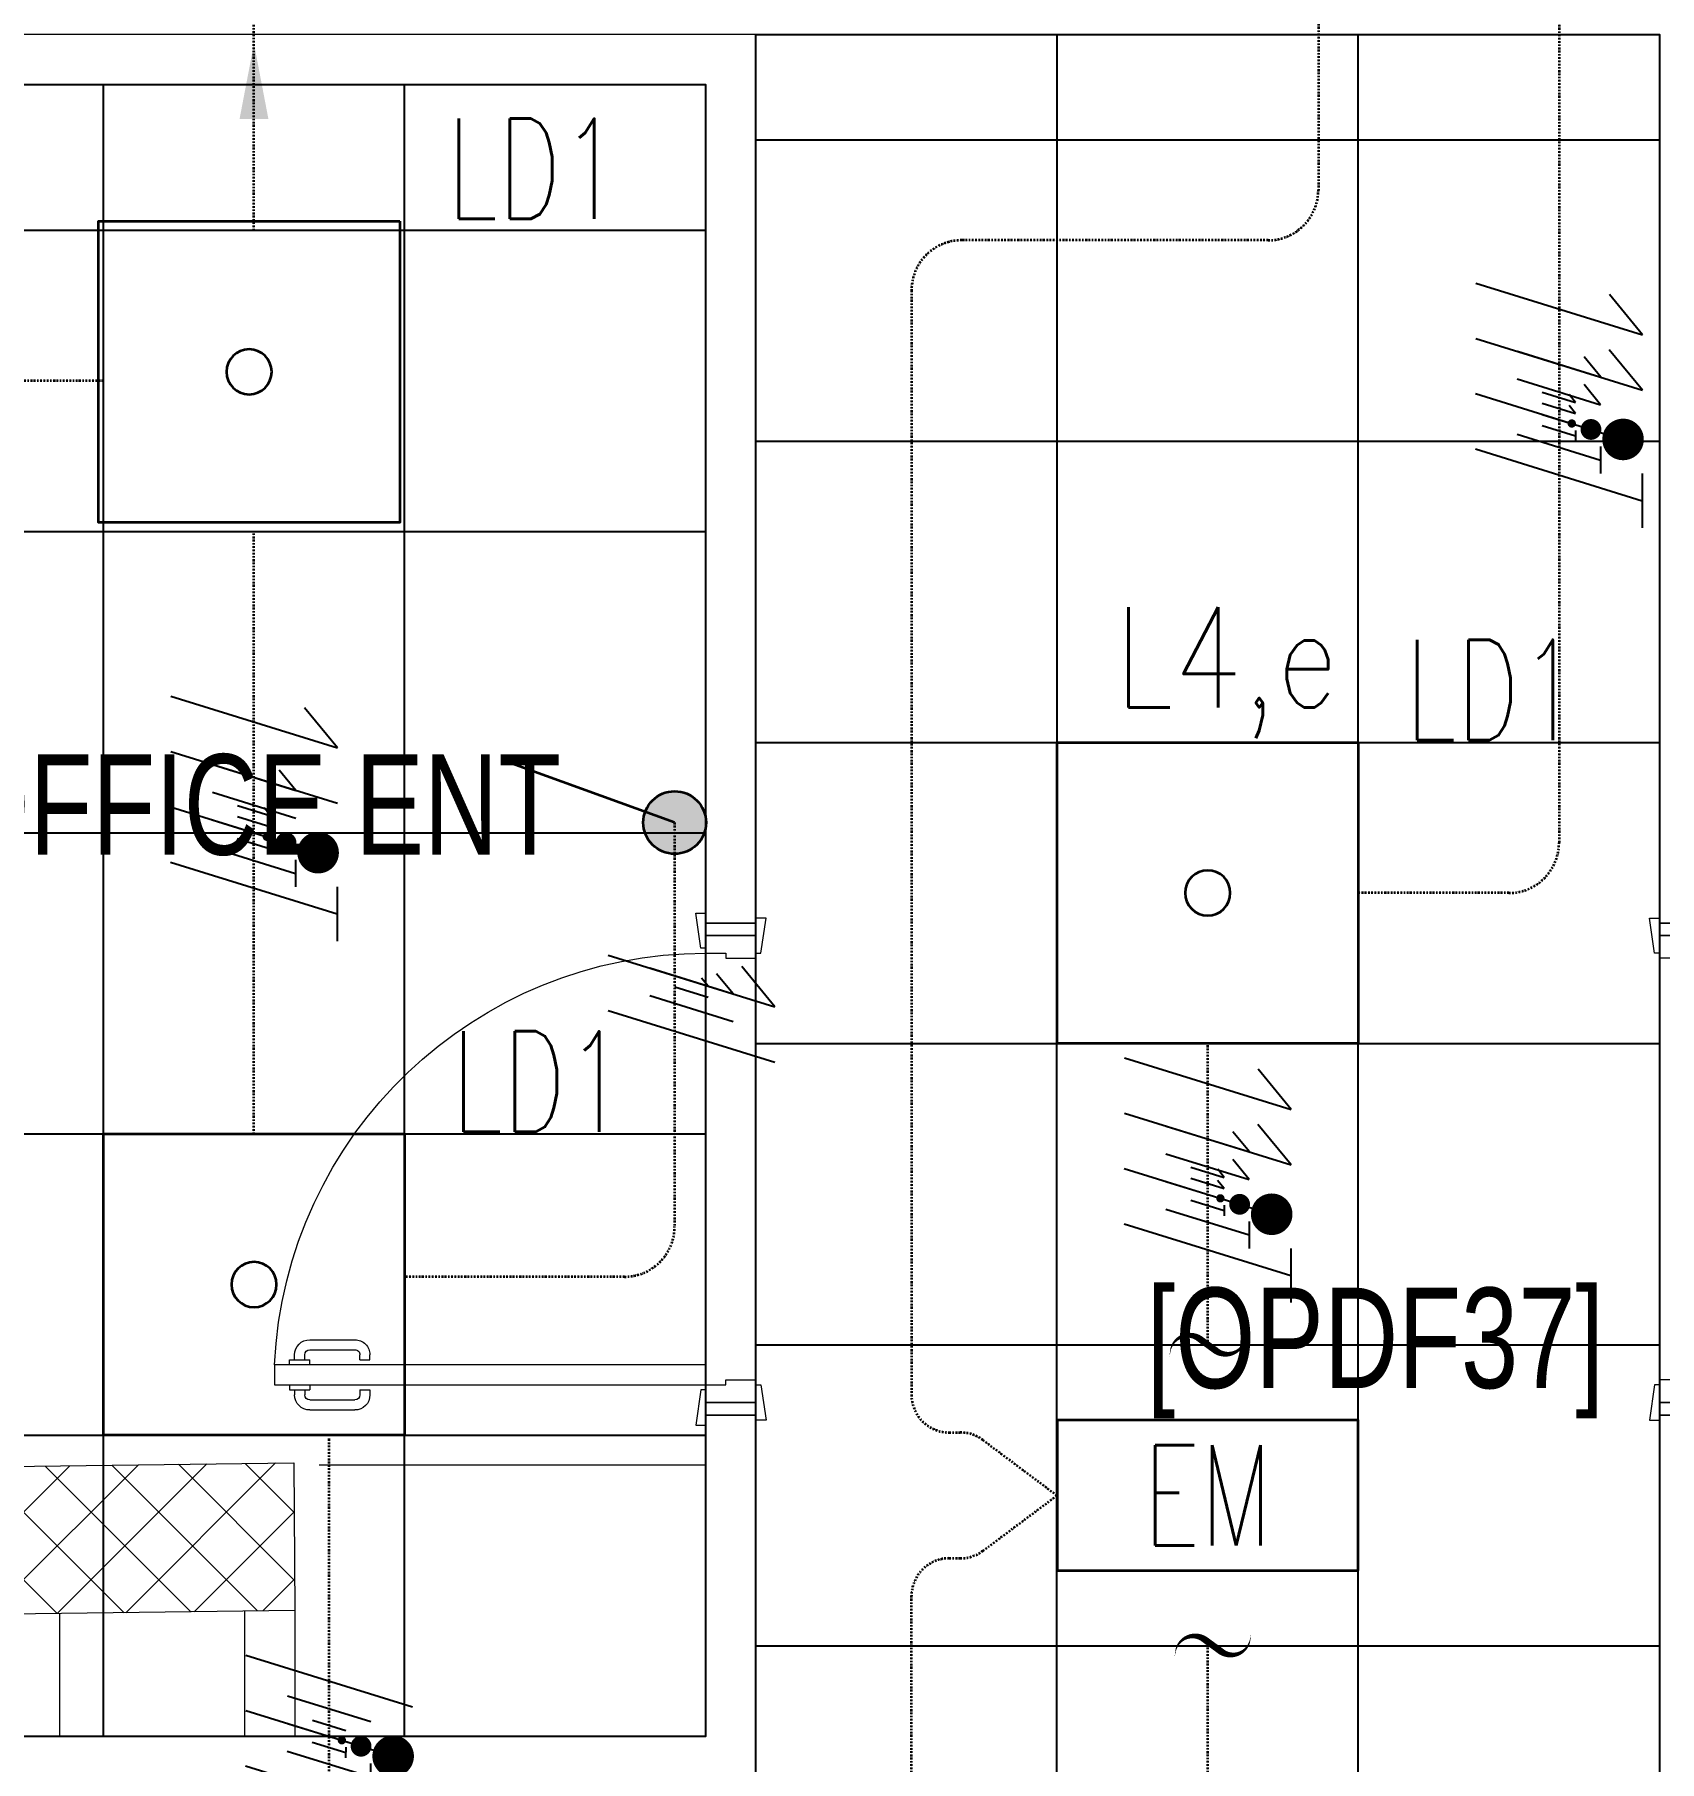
# Model space of a CAD drawing. Extents: x -12260 to 57327, y -29287 to 19916.
# Drawn here: x 41439 to 44676, y -6150 to -2710 of the extents above; entities that cross this region are included whole.
import ezdxf
from ezdxf import colors
from ezdxf.entities.mleader import LeaderData, LeaderLine
from ezdxf.enums import TextEntityAlignment as Align
from ezdxf.math import Vec2, Vec3

# ---------------------------------------------------------------- set-up
doc = ezdxf.new("R2010")
doc.units = 0
doc.header["$LTSCALE"] = 0.25
doc.linetypes.add('DASHDOT', pattern=[25.4, 12.7, -6.35, 0, -6.35])
for name, color, linetype, lineweight in [('01-First Floor$0$72_EGR_BASE_TEXT', 252, 'Continuous', 5), ('01-First Floor$0$C-HYDR-CTCH', 251, 'Continuous', 5), ('01-First Floor$0$Hatch', 252, 'Continuous', 5), ('01-First Floor$0$Walls', 251, 'Continuous', 5), ('01-First Floor$0$Wooden Joinery', 251, 'Continuous', 5), ('E-LITE-CIRC', 6, 'Continuous', 25), ('E-LITE-CIRC-NUMB', 6, 'Continuous', 25), ('E-LITE-CLNG', 150, 'Continuous', 35), ('E-LITE-CLNG @ 100', 150, 'Continuous', 35), ('E-LITE-CLNG-CNDT', 6, 'DASHDOT', 35), ('E-LITE-CLNG-CNDT @ 100', 6, 'DASHDOT', 35), ('E-LITE-CTRL', 6, 'Continuous', 25), ('E-LITE-IDEN', 6, 'Continuous', 25), ('E-LITE-SWCH @ 100', 3, 'Continuous', 35), ('E-LITE-TEXT', 6, 'Continuous', 25), ('E-POWR-WIRE', 6, 'Continuous', 25), ('E-POWR-WIRE @ 100', 6, 'Continuous', 25), ('E-POWR-WIRE @ 20', 6, 'Continuous', 25), ('E-POWR-WIRE @ 50', 6, 'Continuous', 25)]:
    doc.layers.add(name, color=color, linetype=linetype, lineweight=lineweight)
doc.layers.add('01-First Floor$0$FALSE CEILING', color=251, linetype='Continuous')
doc.layers.add('E-LIGHTING CONDUIT', color=6, linetype='Continuous')
doc.styles.add('01-First Floor$0$X3G_ENTITY_9EC9', font='swisscl.ttf', dxfattribs={"height": 0.2})
doc.styles.add('01-First Floor$0$X3G_ENTITY_9F38', font='swisscl.ttf', dxfattribs={"height": 0.2})
doc.styles.add('DC_Elc_Romans', font='elc_romans.shx', dxfattribs={"width": 0.7})
doc.styles.add('DC_SIMPLEX', font='SIMPLEX.shx', dxfattribs={"width": 0.7})

# ---------------------------------------------------------------- blocks, each defined once
blk = doc.blocks.new('01-First Floor$0$A$C72370EFE')
at = {"layer": '01-First Floor$0$Wooden Joinery'}
for p, q in [((-0.01, -0.03), (-0.01, -0.07)), ((0, -0.03), (-0.01, -0.03)), ((0.04, -0.03), (0.05, -0.03)), ((0.05, -0.03), (0.05, -0.07)), ((-0.01, -0.04), (-0.02, -0.04)), ((-0.01, -0.06), (-0.02, -0.06)), ((0.05, -0.04), (0.06, -0.04)), ((0.05, -0.06), (0.06, -0.06)), ((-0.05, -0.07), (-0.05, -0.16)), ((-0.03, -0.07), (-0.03, -0.16)), ((0, -0.07), (-0.01, -0.07)), ((0.04, -0.07), (0.05, -0.07)), ((0.07, -0.07), (0.07, -0.16)), ((0.09, -0.07), (0.09, -0.16)), ((-0.01, -0.17), (-0.02, -0.17)), ((-0.01, -0.17), (-0.01, -0.19)), ((0.05, -0.17), (0.06, -0.17)), ((0.05, -0.17), (0.05, -0.19)), ((-0.01, -0.19), (-0.02, -0.19)), ((0.05, -0.19), (0.06, -0.19))]:
    blk.add_line(p, q, dxfattribs=at)
for centre, radius, start, end in [((-0.02, -0.07), 0.03, 90, 180), ((-0.02, -0.07), 0.01, 90, 180), ((0.06, -0.07), 0.03, 0, 90), ((0.06, -0.07), 0.01, 0, 90), ((-0.02, -0.16), 0.03, 180, 270), ((-0.02, -0.16), 0.01, 180, 270), ((0.06, -0.16), 0.01, 270, 0), ((0.06, -0.16), 0.03, 270, 0)]:
    blk.add_arc(centre, radius, start, end, dxfattribs=at)
blk = doc.blocks.new('01-First Floor$0$A$C5DAD61B4')
at = {"layer": '01-First Floor$0$Wooden Joinery'}
for points in [[(80, 959.1), (80, 969.1), (10, 979.1), (10, 959.1)], [(940, 959.1), (940, 969.1), (1010, 979.1), (1010, 959.1)], [(70, 859.1), (70, 849.1), (0, 839.1), (0, 859.1)], [(120, 859.1), (120, 0), (80, 0), (80, 859.1)], [(950, 859.1), (950, 849.1), (1020, 839.1), (1020, 859.1)]]:
    blk.add_lwpolyline(points, close=True, dxfattribs=at)
for points in [[(45, 859.1), (45, 959.1), (20, 959.1), (20, 859.1), (45, 859.1)], [(45, 859.1), (80, 859.1), (80, 899.1), (90, 899.1), (90, 959.1), (45, 959.1), (45, 859.1)], [(975, 859.1), (940, 859.1), (940, 899.1), (930, 899.1), (930, 959.1), (975, 959.1), (975, 859.1)], [(975, 859.1), (975, 959.1), (1000, 959.1), (1000, 859.1), (975, 859.1)]]:
    blk.add_lwpolyline(points, dxfattribs=at)
blk.add_arc((80, 859.1), 860, 272.666, 0, dxfattribs=at)
at = {"layer": '01-First Floor$0$Wooden Joinery', "xscale": 999.9999999998854, "yscale": 999.9999999998854, "zscale": 999.9999999998854, "rotation": 180}
blk.add_blockref('01-First Floor$0$A$C72370EFE', (120, 0), dxfattribs=at)
blk = doc.blocks.new('01-First Floor')
at = {"layer": '01-First Floor$0$Hatch'}
h = blk.add_hatch(dxfattribs=at)
h.set_pattern_fill('ANSI37', color=256, scale=30)
h.set_pattern_definition([(45, (-1823.345, -13062.25), (-67.35192, 67.35192), []), (135, (-1823.345, -13062.25), (-67.35192, -67.35192), [])])
h.paths.add_polyline_path([(49129.3, 8855.6), (48525.4, 8847.5), (48529.3, 8559.1), (49133.2, 8567.2)])
h.paths.add_polyline_path([(41968.6, 8847.9), (41385, 8842.5), (41365.1, 8551.1), (41948.6, 8556.5)])
h.paths.add_polyline_path([(27591.6, 8840.5), (26992.5, 8836.4), (26986.8, 8543.4), (27585.9, 8547.5)])
h.paths.add_polyline_path([(34776.8, 8842.7), (34175.6, 8835.2), (34167.4, 8549.5), (34768.6, 8557)])
h.paths.add_polyline_path([(20372.4, 8849.8), (19765.9, 8827.9), (19780.4, 8535.4), (20386.9, 8557.2)])
h.paths.add_polyline_path([(13635.8, 8839.4), (12413.8, 8863.3), (12407.4, 8567.2), (13629.3, 8543.3)])
h.paths.add_polyline_path([(13649.8, 1639.3), (12434.8, 1623.6), (12421.4, 1331.2), (13636.4, 1346.9)])
h.paths.add_polyline_path([(13623.8, -5553.9), (12420.7, -5569.8), (12415, -5862.9), (13618.1, -5846.9)])
h.paths.add_polyline_path([(13642.3, -12752.6), (12445.6, -12764), (12448.4, -13058.5), (13645.1, -13047)])
h.paths.add_polyline_path([(6007.3, -12750.5), (5403.7, -12754.2), (5414.4, -13039.6), (6017.9, -13035.9)])
h.paths.add_polyline_path([(5991.8, -5552.5), (5395, -5550.9), (5394.9, -5852.1), (5991.7, -5853.6)])
h.paths.add_polyline_path([(6001.7, 1637.1), (5382.4, 1638.3), (5371.8, 1335.4), (5991.1, 1334.1)])
h.paths.add_polyline_path([(5978.4, 8816.5), (5377.7, 8830.9), (5374.1, 8541.3), (5974.8, 8526.8)])
h.paths.add_polyline_path([(-1220.7, 8814.6), (-1823.3, 8837.3), (-1821.5, 8549), (-1218.8, 8526.3)])
h.paths.add_polyline_path([(-1213, -5563.7), (-1815, -5570.7), (-1811.6, -5862.3), (-1209.6, -5855.3)])
h.paths.add_polyline_path([(-1195.5, -12758.3), (-1793.9, -12759.3), (-1789, -13060), (-1190.6, -13059)])
h.paths.add_polyline_path([(20391.2, -12745), (19785.5, -12758), (19791.3, -13059.2), (20396.9, -13046.2)])
h.paths.add_polyline_path([(20384.7, -5552.6), (19790.3, -5570.1), (19792.4, -5866.7), (20386.8, -5849.1)])
h.paths.add_polyline_path([(20376, 1655.5), (19777, 1647.8), (19781.1, 1347.6), (20380, 1355.3)])
h.paths.add_polyline_path([(27576.3, 1640.2), (26974.4, 1644.9), (26978.6, 1352.8), (27580.6, 1348.1)])
h.paths.add_polyline_path([(27580.1, -5542.5), (26976.2, -5560), (26989.7, -5860.1), (27589.8, -5839.1)])
h.paths.add_polyline_path([(27596.2, -12758.5), (26992.3, -12751.9), (26990, -13037.6), (27593.8, -13044.2)])
h.paths.add_polyline_path([(34794.7, -12748), (34197.4, -12762.6), (34206.4, -13062.3), (34803.7, -13047.7)])
h.paths.add_polyline_path([(34787.4, -5559.7), (34186.1, -5557.7), (34187.2, -5855), (34788.5, -5856.9)])
h.paths.add_polyline_path([(34750.9, 1644.2), (34170.1, 1648.9), (34189.8, 1359), (34770.6, 1354.3)])
h.paths.add_polyline_path([(41954.3, 1643.4), (41356.7, 1657.2), (41358.7, 1365.3), (41956.3, 1351.5)])
h.paths.add_polyline_path([(41955.3, -5555.1), (41386.9, -5562.7), (41388.7, -5856.9), (41957.1, -5849.3)])
h.paths.add_polyline_path([(41992.3, -12752.3), (41387.1, -12754.9), (41388.4, -13059.5), (41993.7, -13056.8)])
h.paths.add_polyline_path([(49166.6, -12752.8), (48578.6, -12736.7), (48565.4, -13043.9), (49153.3, -13060)])
h.paths.add_polyline_path([(49150.8, -5553.4), (48547.6, -5552.3), (48545.6, -5848.8), (49148.8, -5849.9)])
at = {"layer": '01-First Floor$0$C-HYDR-CTCH', "elevation": 0, "flags": 128}
blk.add_lwpolyline([(41388.7, -5856.9), (41386.9, -5562.7), (41955.3, -5555.1), (41957.1, -5849.3), (41388.7, -5856.9)], dxfattribs=at)
at = {"layer": '01-First Floor$0$FALSE CEILING', "linetype": 'Continuous'}
for p, q in [((43475.1, -12835.7), (43476, -2710)), ((44075.1, -12835.7), (44076, -2710)), ((41576, -6100), (41576, -2810)), ((42176, -6100), (42176, -2810)), ((42876, -2920), (44676, -2920)), ((38576, -3100), (42776, -3100)), ((42876, -3520), (44676, -3520)), ((38576, -3700), (42776, -3700)), ((42876, -4120), (44676, -4120)), ((38576, -4300), (42776, -4300)), ((42876, -4720), (44676, -4720)), ((38576, -4900), (42776, -4900)), ((42876, -5320), (44676, -5320)), ((38576, -5500), (42776, -5500)), ((42876, -5920), (44676, -5920))]:
    blk.add_line(p, q, dxfattribs=at)
at = {"layer": '01-First Floor$0$FALSE CEILING'}
for points in [[(42876, -2710), (44676, -2710), (44675.1, -12835.7), (42875.1, -12835.7)], [(38576, -6100), (42776, -6100), (42776, -2810), (38576, -2810)]]:
    blk.add_lwpolyline(points, close=True, dxfattribs=at)
at = {"layer": '01-First Floor$0$Walls'}
for p, q in [((42876, -2710), (34876, -2710)), ((42876, -2710), (42876, -4480)), ((44676, -2710), (44676, -4480)), ((38576, -2810), (42776, -2810)), ((42776, -2810), (42776, -4480)), ((42776, -4480), (42876, -4480)), ((44776, -4480), (44676, -4480)), ((42776, -5460), (42776, -6100)), ((42776, -5460), (42876, -5460)), ((42876, -5460), (42876, -8320)), ((44676, -5460), (44676, -8320)), ((44776, -5460), (44676, -5460)), ((41488.7, -5856.9, 0), (41488.7, -6100.3, 0)), ((41857.1, -5850.6, 0), (41857.2, -6100.3, 0)), ((41957.1, -5849.3, 0), (41957.2, -6100.3, 0)), ((41857.2, -6100.3, 0), (41488.7, -6100.3, 0)), ((42776, -6100), (41957.2, -6100.3, 0))]:
    blk.add_line(p, q, dxfattribs=at)
at = {"layer": '01-First Floor$0$Wooden Joinery'}
blk.add_line((42776, -5560), (42006, -5560), dxfattribs=at)
at = {"layer": '01-First Floor$0$Wooden Joinery', "xscale": -1, "rotation": 270}
blk.add_blockref('01-First Floor$0$A$C5DAD61B4', (41916.9, -5480), dxfattribs=at)
at = {"layer": '01-First Floor$0$Wooden Joinery', "rotation": 90.00000000000001}
blk.add_blockref('01-First Floor$0$A$C5DAD61B4', (45635.1, -5480), dxfattribs=at)
at = {"layer": '01-First Floor$0$72_EGR_BASE_TEXT', "char_height": 200, "attachment_point": 2}
for s, insert, style in [('SECRETARY OFFICE ENT', (41223.5, -4143.8, 0), '01-First Floor$0$X3G_ENTITY_9EC9'), ('[OPDF37]', (44109.9, -5206.4, 0), '01-First Floor$0$X3G_ENTITY_9F38')]:
    blk.add_mtext(s, dxfattribs=dict(at, insert=insert, style=style))
blk = doc.blocks.new('*U24')
blk.add_hatch(color=256).paths.add_polyline_path([(0.625, -0.625, 1), (0.625, 0.625, 1)])
blk.add_line((0.625, 0), (3.947, -1.2))
blk.add_circle((0.625, 0), 0.625)
at = {"layer": 'E-LITE-CTRL', "style": 'DC_SIMPLEX', "width": 0.7, "flags": 8}
blk.add_attdef('CONTROL', (-26.627, -10.116), '', height=2, rotation=360, dxfattribs=at)
at = {"layer": 'E-LITE-IDEN', "style": 'DC_SIMPLEX', "width": 0.7, "flags": 8}
blk.add_attdef('TYPE', text='', height=2, rotation=360, dxfattribs=at).set_placement((-31.991, -10.116), align=Align.RIGHT)
blk = doc.blocks.new('DC_LT-CL-Emergency')
blk.add_lwpolyline([(3, -1.5), (3, 1.5), (-3, 1.5), (-3, -1.5)], close=True)
at = {"style": 'DC_SIMPLEX', "width": 0.7}
blk.add_text('EM', height=2, rotation=360, dxfattribs=at).set_placement((0, 0), align=Align.MIDDLE_CENTER)
at = {"layer": 'E-LITE-CTRL', "style": 'DC_SIMPLEX', "width": 0.7, "flags": 8}
blk.add_attdef('CONTROL', (4.739, -1.5), '', height=2, rotation=360, dxfattribs=at)
blk = doc.blocks.new('CD-CUT')
at = {"linetype": 'Continuous'}
blk.add_lwpolyline([(-30.4, 100, 0, 1.75, 0), (-13.9, 97.3, 1.75, 17.5, -0.545095), (15.4, 21.1, 17.5, 17.5, 0), (-15.4, -21.1, 17.5, 1.75, 0.545095), (13.9, -97.3, 1.75, 0, 0), (30.4, -100, 0, 0, 0)], format="xyseb", dxfattribs=at)
blk = doc.blocks.new('DC_Arrow-ArrowEllipse')
at = {"color": 0}
blk.add_ellipse((0, 0), major_axis=(0.4, 0), ratio=0.4, dxfattribs=at)
at = {"color": 0, "ltscale": 0.5}
blk.add_solid([(-1.4, 0.167), (-0.4, 0), (-1.4, -0.167)], dxfattribs=at)
blk = doc.blocks.new('*U18')
blk.add_hatch(color=256).paths.add_polyline_path([(-0.287, 0), (0, -1.5), (0.287, 0)])
blk = doc.blocks.new('*U25')
blk.add_lwpolyline([(-300, 300), (-300, -300), (300, -300), (300, 300)], close=True)
blk.add_circle((0, 0), 45)
at = {"layer": 'E-LITE-CIRC-NUMB', "style": 'DC_SIMPLEX', "width": 0.7, "flags": 8}
blk.add_attdef('CIRCUIT', text='', height=200, rotation=0, dxfattribs=at).set_placement((-473.9, 300), align=Align.RIGHT)
at = {"layer": 'E-LITE-CTRL', "style": 'DC_SIMPLEX', "width": 0.7, "flags": 8}
blk.add_attdef('CONTROL', (1118.9, -935), '', height=200, rotation=360, dxfattribs=at)
at = {"layer": 'E-LITE-IDEN', "style": 'DC_SIMPLEX', "width": 0.7, "flags": 8}
blk.add_attdef('TYPE', (460.4, 457.6), '', height=200, rotation=360, dxfattribs=at)
blk = doc.blocks.new('*U43')
for p, q in [((-1.655, 2.719), (1.665, 1.689)), ((1.665, 1.689), (1.006, 2.491)), ((-1.658, 1.617), (1.663, 0.587)), ((1.663, 0.587), (1.004, 1.389)), ((-1.66, 0.515), (1.66, -0.515)), ((-1.663, -0.587), (1.658, -1.617)), ((1.659, -1.078), (1.657, -2.157))]:
    blk.add_line(p, q)
at = {"const_width": 0.414}
blk.add_lwpolyline([(1.278, -0.19, 1), (1.277, -0.604, 1)], format="xyb", close=True, dxfattribs=at)
blk = doc.blocks.new('*U575')
at = {"layer": 'E-POWR-WIRE @ 100', "xscale": 100, "yscale": 100, "zscale": 100}
blk.add_blockref('*U43', (44475.7, -3476.9), dxfattribs=at)
at = {"layer": 'E-POWR-WIRE @ 20', "xscale": 20, "yscale": 20, "zscale": 20}
blk.add_blockref('*U43', (44475.7, -3476.9), dxfattribs=at)
at = {"layer": 'E-POWR-WIRE @ 50', "xscale": 50, "yscale": 50, "zscale": 50}
blk.add_blockref('*U43', (44475.7, -3476.9), dxfattribs=at)
blk = doc.blocks.new('*U576')
at = {"layer": 'E-POWR-WIRE @ 100', "xscale": 100, "yscale": 100, "zscale": 100}
blk.add_blockref('*U43', (43775.7, -5020.4), dxfattribs=at)
at = {"layer": 'E-POWR-WIRE @ 20', "xscale": 20, "yscale": 20, "zscale": 20}
blk.add_blockref('*U43', (43775.7, -5020.4), dxfattribs=at)
at = {"layer": 'E-POWR-WIRE @ 50', "xscale": 50, "yscale": 50, "zscale": 50}
blk.add_blockref('*U43', (43775.7, -5020.4), dxfattribs=at)
blk = doc.blocks.new('*U44')
for p, q in [((-1.658, 1.617), (1.663, 0.587)), ((-1.66, 0.515), (1.66, -0.515)), ((-1.663, -0.587), (1.658, -1.617)), ((1.659, -1.078), (1.657, -2.157))]:
    blk.add_line(p, q)
at = {"const_width": 0.414}
blk.add_lwpolyline([(1.278, -0.19, 1), (1.277, -0.604, 1)], format="xyb", close=True, dxfattribs=at)
blk = doc.blocks.new('*U660')
at = {"layer": 'E-POWR-WIRE @ 100', "xscale": 100, "yscale": 100, "zscale": 100}
blk.add_blockref('*U44', (42025.4, -6100), dxfattribs=at)
at = {"layer": 'E-POWR-WIRE @ 20', "xscale": 20, "yscale": 20, "zscale": 20}
blk.add_blockref('*U44', (42025.4, -6100), dxfattribs=at)
at = {"layer": 'E-POWR-WIRE @ 50', "xscale": 50, "yscale": 50, "zscale": 50}
blk.add_blockref('*U44', (42025.4, -6100), dxfattribs=at)
blk = doc.blocks.new('*U46')
for p, q in [((-1.66, 0.515), (1.66, -0.515)), ((1.66, -0.515), (1.001, 0.287)), ((-1.663, -0.587), (1.658, -1.617))]:
    blk.add_line(p, q)
blk = doc.blocks.new('*U698')
at = {"layer": 'E-POWR-WIRE @ 100', "xscale": 100, "yscale": 100, "zscale": 100}
blk.add_blockref('*U46', (42747.6, -4595.2), dxfattribs=at)
at = {"layer": 'E-POWR-WIRE @ 20', "xscale": 20, "yscale": 20, "zscale": 20}
blk.add_blockref('*U46', (42747.6, -4595.2), dxfattribs=at)
at = {"layer": 'E-POWR-WIRE @ 50', "xscale": 50, "yscale": 50, "zscale": 50}
blk.add_blockref('*U46', (42747.6, -4595.2), dxfattribs=at)
blk = doc.blocks.new('*U48')
for p, q in [((-1.655, 2.719), (1.665, 1.689)), ((1.665, 1.689), (1.006, 2.491)), ((-1.658, 1.617), (1.663, 0.587)), ((-1.66, 0.515), (1.66, -0.515)), ((-1.663, -0.587), (1.658, -1.617)), ((1.659, -1.078), (1.657, -2.157))]:
    blk.add_line(p, q)
at = {"const_width": 0.414}
blk.add_lwpolyline([(1.278, -0.19, 1), (1.277, -0.604, 1)], format="xyb", close=True, dxfattribs=at)
blk = doc.blocks.new('*U716')
at = {"layer": 'E-POWR-WIRE @ 100', "xscale": 100, "yscale": 100, "zscale": 100}
blk.add_blockref('*U48', (41875.9, -4300.1), dxfattribs=at)
at = {"layer": 'E-POWR-WIRE @ 20', "xscale": 20, "yscale": 20, "zscale": 20}
blk.add_blockref('*U48', (41875.9, -4300.1), dxfattribs=at)
at = {"layer": 'E-POWR-WIRE @ 50', "xscale": 50, "yscale": 50, "zscale": 50}
blk.add_blockref('*U48', (41875.9, -4300.1), dxfattribs=at)

msp = doc.modelspace()

# ---------------------------------------------------------------- linework, layer by layer
at = {"layer": 'E-LITE-CLNG-CNDT', "elevation": 0}
msp.add_lwpolyline([(41875.9, -3100.1), (41875.9, -2437.2, 0.414214), (41800.9, -2362.2), (7910.6, -2362.2, -0.414214), (7810.6, -2262.2), (7810.6, 2768.9)], format="xyb", dxfattribs=at)
at = {"layer": 'E-LITE-CLNG-CNDT', "color": 1, "elevation": 0}
msp.add_lwpolyline([(43996.4, -1960), (43996.4, -3019.8, -0.414214), (43896.4, -3119.8), (43285.8, -3119.8, 0.414214), (43185.8, -3219.8), (43185.8, -5419.8, 0.414214), (43260.8, -5494.8), (43283.1, -5494.8, -0.161846), (43328, -5509.7), (43476, -5620.4)], format="xyb", dxfattribs=at)
at = {"layer": 'E-LITE-CLNG-CNDT'}
for points in [[(44476, -2413.5), (44476, -4320, -0.414214), (44376, -4420), (44076, -4420)], [(42714, -4279.8), (42714, -5084.5, -0.414214), (42614, -5184.5), (42175.9, -5184.5)]]:
    msp.add_lwpolyline(points, format="xyb", dxfattribs=at)
for points in [[(41575.9, -3400.1), (39775.9, -3400.1)], [(41875.9, -4900.1), (41875.9, -3700.1)], [(43776, -5320), (43776, -4720)], [(42025.4, -6440.1), (42025.4, -5504.9)], [(43776, -6520), (43776, -5911.7)]]:
    msp.add_lwpolyline(points, dxfattribs=at)
at = {"layer": 'E-LITE-CLNG-CNDT', "color": 1}
msp.add_lwpolyline([(43476, -10420), (43260.8, -10420, -0.414214), (43185.8, -10345), (43185.8, -5820.5, -0.414214), (43260.8, -5745.5), (43283.1, -5745.5, 0.161846), (43328, -5730.6), (43476, -5620)], format="xyb", dxfattribs=at)

# ---------------------------------------------------------------- block references
at = {"layer": 'E-LIGHTING CONDUIT', "xscale": 0.762, "yscale": 0.762, "zscale": 0.762, "rotation": 270}
for p in [(43776, -5320), (43786.2, -5919.1)]:
    msp.add_blockref('CD-CUT', p, dxfattribs=at)
at = {"layer": 'E-LITE-CLNG'}
ref = msp.add_blockref('*U25', (41866.2, -3381.9, -0.1), dxfattribs=dict(at, xscale=-1))
ref.add_attrib('TYPE', 'LD1', (42259.7, -3077.4, -0.1), dxfattribs={"layer": 'E-LITE-IDEN', "height": 200, "rotation": 0, "style": 'DC_SIMPLEX', "width": 0.7, "flags": 8})
ref = msp.add_blockref('*U25', (43776, -4420), dxfattribs=dict(at, xscale=-1))
ref.add_attrib('TYPE', 'LD1', (44169.5, -4115.5), dxfattribs={"layer": 'E-LITE-IDEN', "height": 200, "rotation": 0, "style": 'DC_SIMPLEX', "width": 0.7, "flags": 8})
ref = msp.add_blockref('*U25', (41876, -5200.1), dxfattribs=dict(at, xscale=-1))
ref.add_attrib('TYPE', 'LD1', (42269.5, -4895.6), dxfattribs={"layer": 'E-LITE-IDEN', "height": 200, "rotation": 0, "style": 'DC_SIMPLEX', "width": 0.7, "flags": 8})
at = {"layer": 'E-LITE-CLNG @ 100', "xscale": 100, "yscale": 100, "zscale": 100}
msp.add_blockref('DC_LT-CL-Emergency', (43776, -5620), dxfattribs=at)
at = {"layer": 'E-LITE-CLNG-CNDT'}
msp.add_blockref('01-First Floor', (0, 0), dxfattribs=at)
at = {"layer": 'E-LITE-CLNG-CNDT @ 100', "xscale": 100, "yscale": 100, "zscale": 100, "rotation": 180}
msp.add_blockref('*U18', (41875.9, -2878, 0), dxfattribs=at)
at = {"layer": 'E-LITE-SWCH @ 100', "xscale": 100, "yscale": 100, "zscale": 100, "rotation": 180}
msp.add_blockref('*U24', (42776.5, -4279.8), dxfattribs=at)
at = {"layer": 'E-POWR-WIRE'}
for name in ['*U575', '*U716', '*U698', '*U576', '*U660']:
    msp.add_blockref(name, (0, 0), dxfattribs=at)

# ---------------------------------------------------------------- texts
at = {"layer": 'E-LITE-CIRC', "style": 'DC_SIMPLEX', "width": 0.8}
msp.add_text('L4,e', height=200, rotation=0, dxfattribs=at).set_placement((43590.8, -4050.5, 0))

# ---------------------------------------------------------------- leaders
at = {"layer": 'E-LITE-TEXT'}
ml = msp.add_multileader_mtext('Standard', dxfattribs=at)
ml.set_content('TO LP-F1/L19', color=256, style='DC_Elc_Romans')
ml.set_leader_properties(color=45)
ml.set_arrow_properties(name='DC_Arrow-ArrowEllipse')
ml.build(insert=Vec2(0, 0))
ml.multileader.update_dxf_attribs({"dogleg_length": 2, "arrow_head_size": 200, "scale": 100})
ctx = ml.context
ctx.base_point, ctx.scale, ctx.char_height, ctx.arrow_head_size, ctx.landing_gap_size, ctx.plane_origin = Vec3(38871.1, -2496.9, 0), 100, 200, 200, 200, Vec3(33494.8, -420.4, 0)
ctx.text_align_type = 2
notes = []
notes.append((ctx, [(1, (1, 1, 0), (40971.1, -2496.9, 0), (-1, 0), 200, [(0, [(41875.9, -2577.5, 0)], 0, [])])]))
ctx.mtext.insert, ctx.mtext.alignment, ctx.mtext.flow_direction = Vec3(40571.1, -2363.5, 0), 3, 5
for ctx, leaders in notes:
    for number, flags, end, landing, length, lines in leaders:
        leader = LeaderData()
        leader.index, (leader.has_last_leader_line, leader.has_dogleg_vector, leader.attachment_direction) = number, flags
        leader.last_leader_point, leader.dogleg_vector, leader.dogleg_length = Vec3(end), Vec3(landing), length
        for number, points, colour, breaks in lines:
            line = LeaderLine()
            line.index, line.vertices, line.color, line.breaks = number, Vec3.list(points), colors.encode_raw_color(colour), breaks
            leader.lines.append(line)
        ctx.leaders.append(leader)

doc.saveas('drawing.dxf')
